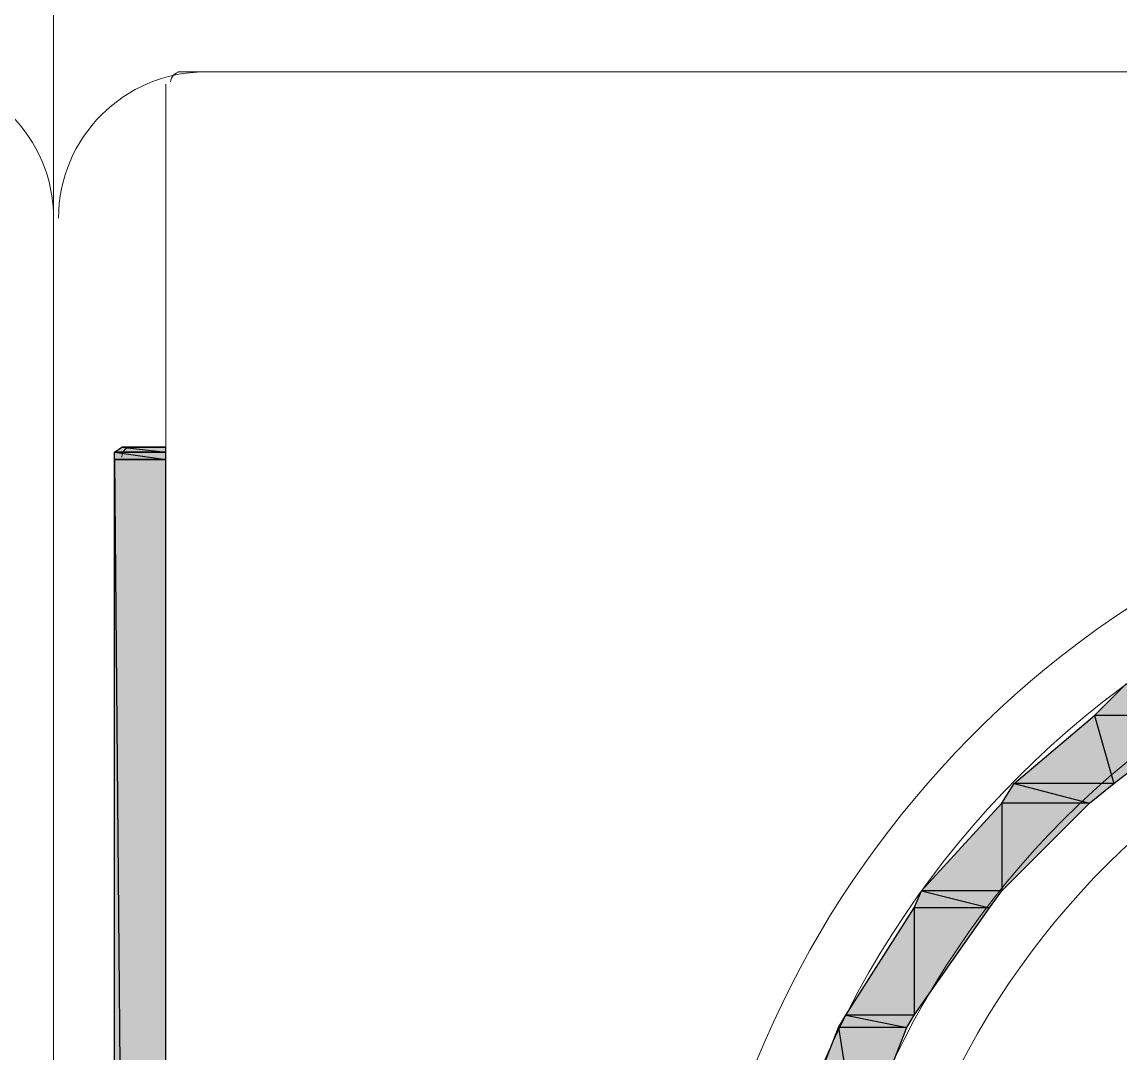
# Model space of a CAD drawing. Header units: millimetres. Extents: x 40 to 176, y -32 to 59.
# Drawn here: x 104.483 to 105.112, y -3.024 to -2.433 of the extents above; entities that cross this region are included whole.
import ezdxf

# ---------------------------------------------------------------- set-up
doc = ezdxf.new("R2010")
doc.units = ezdxf.units.MM
doc.layers.add('15 - Quadro de medição', color=6, linetype='Continuous')

msp = doc.modelspace()

# ---------------------------------------------------------------- hatches: boundary and pattern name
at = {"layer": '15 - Quadro de medição', "true_color": 0x000007}
h = msp.add_hatch(color=7, dxfattribs=at)
h.paths.add_polyline_path([(104.56549, -2.6766), (104.54035, -2.6766), (104.56549, -2.67939)])
h.paths.add_polyline_path([(104.54035, -2.6766), (104.56549, -2.67939), (104.53616, -2.67939)])
h.paths.add_polyline_path([(104.56549, -2.67939), (104.53616, -2.67939)])
h.paths.add_polyline_path([(104.53616, -2.67939), (104.56549, -2.67939)])
h.paths.add_polyline_path([(104.56549, -2.67939), (104.53616, -2.67939)])
h.paths.add_polyline_path([(104.56549, -2.67939), (104.53616, -2.67939)])
h = msp.add_hatch(color=7, dxfattribs=at)
h.paths.add_polyline_path([(104.56549, -2.67939), (104.53616, -2.67939), (104.56549, -2.68359)])
h.paths.add_polyline_path([(104.53616, -2.67939), (104.56549, -2.68359), (104.53616, -2.68359)])
h.paths.add_polyline_path([(104.56549, -2.68359), (104.53616, -2.68359)])
h.paths.add_polyline_path([(104.53616, -2.68359), (104.56549, -2.68359)])
h = msp.add_hatch(color=7, dxfattribs=at)
h.paths.add_polyline_path([(104.56549, -2.6766), (104.54314, -2.6766)])
h.paths.add_polyline_path([(104.54314, -2.6766), (104.56549, -2.6766)])
h.paths.add_polyline_path([(104.56549, -2.6766), (104.54314, -2.6766)])
h.paths.add_polyline_path([(104.56549, -2.6766), (104.54314, -2.6766), (104.54035, -2.6766)])
h = msp.add_hatch(color=7, dxfattribs=at)
h.paths.add_polyline_path([(104.56549, -2.68359), (104.53616, -2.68359), (104.56549, -6.02603)])
h.paths.add_polyline_path([(104.53616, -2.68359), (104.56549, -6.02603), (104.53616, -6.02603)])
h = msp.add_hatch(color=7, dxfattribs=at)
h.paths.add_polyline_path([(105.18426, -2.81209), (105.11582, -2.81209), (105.15911, -2.83024)])
h.paths.add_polyline_path([(105.11582, -2.81209), (105.15911, -2.83024), (105.09766, -2.83024)])
h = msp.add_hatch(color=7, dxfattribs=at)
h.paths.add_polyline_path([(105.15911, -2.83024), (105.09766, -2.83024), (105.10883, -2.86935)])
h.paths.add_polyline_path([(105.09766, -2.83024), (105.10883, -2.86935), (105.05156, -2.86935)])
h = msp.add_hatch(color=7, dxfattribs=at)
h.paths.add_polyline_path([(105.10883, -2.86935), (105.05156, -2.86935), (105.09486, -2.88053)])
h.paths.add_polyline_path([(105.05156, -2.86935), (105.09486, -2.88053), (105.04458, -2.88053)])
h = msp.add_hatch(color=7, dxfattribs=at)
h.paths.add_polyline_path([(105.09486, -2.88053), (105.04458, -2.88053), (105.04458, -2.93081)])
h.paths.add_polyline_path([(105.04458, -2.88053), (105.04458, -2.93081), (104.99849, -2.93081)])
h = msp.add_hatch(color=7, dxfattribs=at)
h.paths.add_polyline_path([(105.04458, -2.93081), (104.99849, -2.93081), (105.0376, -2.94059)])
h.paths.add_polyline_path([(104.99849, -2.93081), (105.0376, -2.94059), (104.9943, -2.94059)])
h = msp.add_hatch(color=7, dxfattribs=at)
h.paths.add_polyline_path([(105.0376, -2.94059), (104.9943, -2.94059), (104.9943, -3.00205)])
h.paths.add_polyline_path([(104.9943, -2.94059), (104.9943, -3.00205), (104.95519, -3.00205)])
h = msp.add_hatch(color=7, dxfattribs=at)
h.paths.add_polyline_path([(104.9943, -3.00205), (104.95519, -3.00205), (104.99011, -3.00903)])
h.paths.add_polyline_path([(104.95519, -3.00205), (104.99011, -3.00903), (104.951, -3.00903)])
h = msp.add_hatch(color=7, dxfattribs=at)
h.paths.add_polyline_path([(104.99011, -3.00903), (104.951, -3.00903), (104.96217, -3.08026)])
h.paths.add_polyline_path([(104.951, -3.00903), (104.96217, -3.08026), (104.92306, -3.08026)])

# ---------------------------------------------------------------- linework, layer by layer
at = {"layer": '15 - Quadro de medição', "color": 7, "linetype": 'Continuous', "lineweight": 20, "true_color": 0x000007}
for points in [[(102.64914, -2.31903), (104.50124, -2.31903), (104.50124, -6.02603), (102.64914, -6.02603)], [(104.50124, -2.31903), (106.35334, -2.31903), (106.35334, -6.02603), (104.50124, -6.02603)]]:
    msp.add_lwpolyline(points, close=True, dxfattribs=at)
for points in [[(104.57248, -2.4615), (106.28909, -2.4615), (106.28909, -6.02603), (104.56549, -6.02603), (104.5641, -6.02603), (104.50124, -6.02603)], [(104.58644, -2.4615), (106.26674, -2.4615), (106.26674, -2.4615)], [(104.56549, -6.02603), (104.56549, -2.46848), (104.56549, -2.46848)], [(104.50124, -2.5481), (104.50124, -6.02603), (102.64914, -6.02603), (102.64914, -2.5481)], [(106.35334, -2.5481), (106.35334, -6.02603), (104.50124, -6.02603), (104.50124, -2.5481)], [(104.54314, -2.6766), (104.56549, -2.6766), (104.56549, -2.6766)], [(104.53616, -2.68359), (104.53616, -6.02603), (104.56549, -6.02603), (104.52219, -6.02603)]]:
    msp.add_lwpolyline(points, dxfattribs=at)
at = {"layer": '15 - Quadro de medição', "color": 7, "linetype": 'Continuous', "lineweight": -2, "true_color": 0x000007}
for points in [[(104.54035, -2.6766), (104.56549, -2.67939), (104.53616, -2.67939)], [(104.56549, -2.67939), (104.53616, -2.67939)], [(104.53616, -2.67939), (104.56549, -2.67939), (104.56549, -2.67939)], [(104.56549, -2.67939), (104.56549, -2.67939), (104.53616, -2.67939)], [(104.56549, -2.67939), (104.53616, -2.67939)], [(104.56549, -2.67939), (104.53616, -2.67939), (104.56549, -2.68359)], [(104.53616, -2.67939), (104.56549, -2.68359), (104.53616, -2.68359)], [(104.56549, -2.6766), (104.54314, -2.6766), (104.54035, -2.6766)], [(104.54035, -2.6766), (104.56549, -2.6766), (104.56549, -2.6766)], [(104.56549, -2.6766), (104.56549, -2.6766), (104.54035, -2.6766)], [(104.56549, -2.6766), (104.54035, -2.6766)], [(104.54035, -2.6766), (104.56549, -2.6766), (104.56549, -2.6766)], [(104.56549, -2.6766), (104.54035, -2.6766), (104.56549, -2.67939)], [(104.56549, -2.6766), (104.54314, -2.6766)], [(104.54314, -2.6766), (104.56549, -2.6766), (104.56549, -2.6766)], [(104.56549, -2.6766), (104.56549, -2.6766), (104.54314, -2.6766)], [(104.56549, -2.68359), (104.53616, -2.68359)], [(104.53616, -2.68359), (104.56549, -2.68359), (104.56549, -2.68359)], [(104.56549, -2.68359), (104.53616, -2.68359), (104.56549, -6.02603)], [(104.53616, -2.68359), (104.56549, -6.02603), (104.53616, -6.02603)], [(105.11582, -2.81209), (105.15911, -2.83024), (105.09766, -2.83024)], [(105.09766, -2.83024), (105.10883, -2.86935), (105.05156, -2.86935)], [(105.15911, -2.83024), (105.09766, -2.83024), (105.10883, -2.86935)], [(105.05156, -2.86935), (105.09486, -2.88053), (105.04458, -2.88053)], [(105.10883, -2.86935), (105.05156, -2.86935), (105.09486, -2.88053)], [(105.04458, -2.88053), (105.04458, -2.93081), (104.99849, -2.93081)], [(105.09486, -2.88053), (105.04458, -2.88053), (105.04458, -2.93081)], [(104.99849, -2.93081), (105.0376, -2.94059), (104.9943, -2.94059)], [(105.04458, -2.93081), (104.99849, -2.93081), (105.0376, -2.94059)], [(104.9943, -2.94059), (104.9943, -3.00205), (104.95519, -3.00205)], [(105.0376, -2.94059), (104.9943, -2.94059), (104.9943, -3.00205)], [(104.95519, -3.00205), (104.99011, -3.00903), (104.951, -3.00903)], [(104.9943, -3.00205), (104.95519, -3.00205), (104.99011, -3.00903)], [(104.951, -3.00903), (104.96217, -3.08026), (104.92306, -3.08026)], [(104.99011, -3.00903), (104.951, -3.00903), (104.96217, -3.08026)]]:
    msp.add_lwpolyline(points, close=True, dxfattribs=at)
at = {"layer": '15 - Quadro de medição', "color": 7, "linetype": 'Continuous', "lineweight": 20, "true_color": 0x000007}
for points in [[(104.50124, -2.54531), (104.50124, -2.49921), (104.46353, -2.4615), (104.41744, -2.4615)], [(104.58784, -2.4615), (104.54175, -2.4615), (104.50403, -2.49921), (104.50403, -2.54531)], [(104.57387, -2.4615), (104.57108, -2.4615), (104.56829, -2.46429), (104.56829, -2.46709)], [(104.54594, -2.6766), (104.54314, -2.6766), (104.54035, -2.678), (104.54035, -2.68219)]]:
    msp.add_open_spline(points, degree=3, dxfattribs=at)
for points in [[(105.96644, -3.24369), (105.96644, -2.94757), (105.7276, -2.70873), (105.43288, -2.70873), (105.43288, -2.70873), (105.13677, -2.70873), (104.89792, -2.94757), (104.89792, -3.24369), (104.89792, -3.24369), (104.89792, -3.5384), (105.13677, -3.77725), (105.43288, -3.77725), (105.43288, -3.77725), (105.7276, -3.77725), (105.96644, -3.5384), (105.96644, -3.24369)], [(105.17169, -2.73666), (104.93703, -2.85678), (104.81551, -3.12217), (104.87837, -3.37777), (104.87837, -3.37777), (104.93982, -3.63338), (105.16889, -3.81356), (105.43288, -3.81356), (105.43288, -3.81356), (105.69547, -3.81356), (105.92454, -3.63338), (105.986, -3.37777), (105.986, -3.37777), (106.04885, -3.12217), (105.92733, -2.85678), (105.69407, -2.73666)], [(105.93152, -3.24369), (105.93152, -2.96713), (105.70804, -2.74365), (105.43288, -2.74365), (105.43288, -2.74365), (105.15632, -2.74365), (104.93424, -2.96713), (104.93424, -3.24369), (104.93424, -3.24369), (104.93424, -3.51885), (105.15632, -3.74233), (105.43288, -3.74233), (105.43288, -3.74233), (105.70804, -3.74233), (105.93152, -3.51885), (105.93152, -3.24369)], [(105.89521, -3.24369), (105.89521, -2.98668), (105.68849, -2.77996), (105.43288, -2.77996), (105.43288, -2.77996), (105.17727, -2.77996), (104.96916, -2.98668), (104.96916, -3.24369), (104.96916, -3.24369), (104.96916, -3.49929), (105.17727, -3.70601), (105.43288, -3.70601), (105.43288, -3.70601), (105.68849, -3.70601), (105.89521, -3.49929), (105.89521, -3.24369)]]:
    msp.add_open_spline(points, degree=3, knots=[0, 0, 0, 0, 0.0625, 0.0625, 0.0625, 0.062501, 0.125, 0.125, 0.125, 0.125001, 0.1875, 0.1875, 0.1875, 0.187501, 1, 1, 1, 1], dxfattribs=at)

doc.saveas('drawing.dxf')
